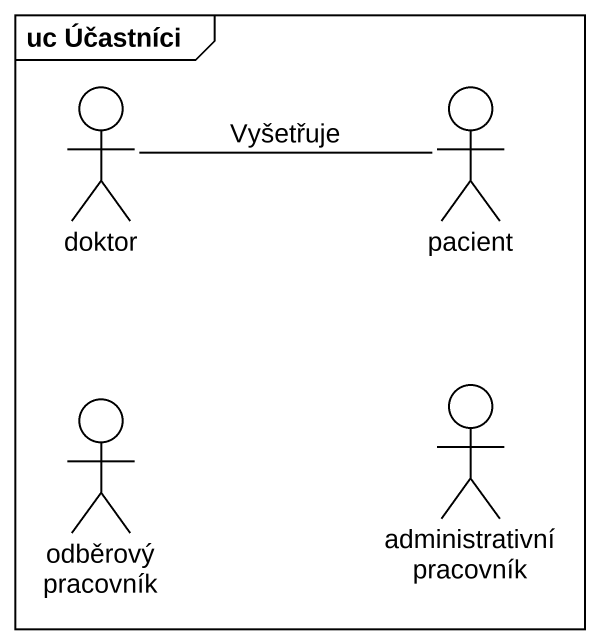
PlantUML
@startuml
mainframe uc Účastníci
actor doktor
actor pacient
actor "odběrový pracovník" as odběrový_pracovník
actor "administrativní pracovník" as administrativní_pracovník
doktor -right- pacient : Vyšetřuje
@enduml
